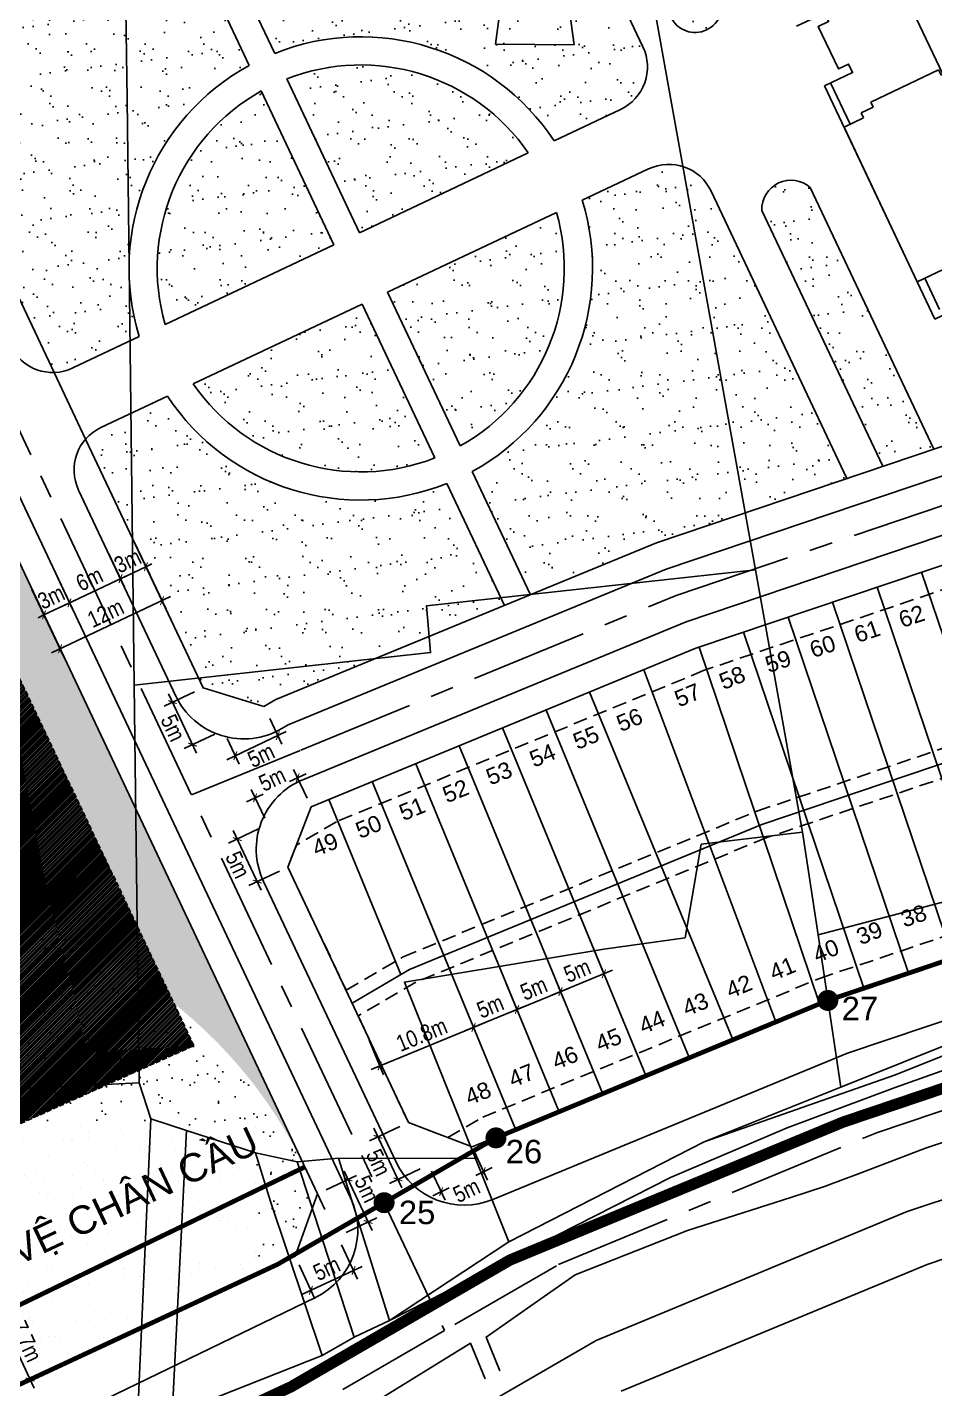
# Model space of a CAD drawing. Extents: x 597165 to 598689, y 1181586 to 1183364.
# Drawn here: x 597414.3 to 597510.9, y 1181957.7 to 1182102.6 of the extents above; entities that cross this region are included whole.
import ezdxf
from ezdxf.enums import TextEntityAlignment as Align

# ---------------------------------------------------------------- set-up
doc = ezdxf.new("R2010")
doc.units = 0
doc.header["$MEASUREMENT"] = 0
for name, pattern in [('CENTER', [2, 1.25, -0.25, 0.25, -0.25]), ('DASHED', [0.75, 0.5, -0.25]), ('LOGIOI', [4, 3, -1])]:
    doc.linetypes.add(name, pattern=pattern)
doc.layers.get('0').update_dxf_attribs({"linetype": 'CONTINUOUS'})
doc.layers.get('DEFPOINTS').update_dxf_attribs({"color": 8, "linetype": 'CONTINUOUS'})
for name, color, linetype in [('CGXD', 3, 'CONTINUOUS'), ('DIM-T', 7, 'CONTINUOUS'), ('DTEXT', 7, 'CONTINUOUS'), ('GT-QLO50-D', 6, 'CONTINUOUS'), ('GT-QLO50-L', 4, 'CONTINUOUS'), ('HA-CAY-XANH-KO', 3, 'CONTINUOUS'), ('MOCRANH', 7, 'CONTINUOUS'), ('NEN-HT', 8, 'CONTINUOUS'), ('NET-04', 4, 'CONTINUOUS'), ('NET-LENGOAI', 4, 'CONTINUOUS'), ('NET-LETRONG', 5, 'CONTINUOUS'), ('NET-LO-GIOI-DIEN-GIOI', 7, 'CENTER'), ('NET-PLO', 2, 'CONTINUOUS'), ('NET-RANH-DAT', 7, 'CONTINUOUS'), ('NET-TIM', 2, 'CENTER'), ('RANH_QUY_HOACH', 7, 'LOGIOI'), ('RANHGIAODAT', 150, 'LOGIOI'), ('T-NUOC', 202, 'DASHED'), ('TEXT-SOLO', 7, 'CONTINUOUS')]:
    doc.layers.add(name, color=color, linetype=linetype)
doc.styles.add('AVO', font='VHELVEN.TTF')
doc.styles.add('VHEL-C-R', font='VHELVCN.TTF')
doc.styles.add('VHEL-R', font='VHELVEN.TTF')
doc.styles.add('VHELVEB', font='VHELVEB.TTF')
doc.dimstyles.new('TL1000', dxfattribs={"dimscale": 0, "dimtxt": 2, "dimasz": 0.7, "dimexe": 1, "dimexo": 1, "dimgap": 0.5, "dimtad": 1, "dimdec": 1, "dimzin": 12, "dimtxsty": 'VHEL-C-R', "dimblk1": 'ARCHTICK', "dimblk2": 'ARCHTICK', "dimsah": 1, "dimcen": -0.09, "dimdle": 1, "dimclrd": 256, "dimclre": 256, "dimclrt": 256, "dimazin": 3, "dimtfac": 0.005, "dimtdec": 1, "dimtix": 1, "dimtmove": 0, "dimatfit": 3, "dimtolj": 1, "dimtzin": 0})
pattern_1 = [(37.26582263, (0, 0), (-0.11023521, 3.854130278), [0, -3.04, 0, -3.4, 0, -3.25]), (7.26582263, (0, 0), (3.562592942, 5.629778284), [0, -1.64, 0, -2.74, 0, -1.05]), (327.26582263, (-2.46, 0.01), (6.228277961, -0.014137947), [0, -1, 0, -3.6, 0, -4.7]), (317.26582263, (-2.46, 0.01), (6.019377384, 1.73076346), [0, -0.5, 0, -2.36, 0, -2.7])]

# ---------------------------------------------------------------- blocks, each defined once
blk = doc.blocks.new('A$C4397129B')
at = {"layer": 'NET-04', "linetype": 'CONTINUOUS'}
for p, q in [((3.7, 20.6), (3.7, 20)), ((11.7, 20.6), (3.7, 20.6)), ((11.7, 20), (11.7, 20.6)), ((18.9, 20.6), (18.9, 20)), ((26.9, 20.6), (18.9, 20.6)), ((26.9, 20), (26.9, 20.6)), ((0, 19.4), (0, 1.2)), ((2.3, 19.4), (0, 19.4)), ((2.3, 20), (2.3, 19.4)), ((3.7, 20), (2.3, 20)), ((13.1, 20), (11.7, 20)), ((13.1, 19.4), (13.1, 20)), ((13.9, 19.4), (13.1, 19.4)), ((13.9, 16.5), (13.9, 19.4)), ((16.7, 19.4), (16.7, 16.5)), ((17.5, 19.4), (16.7, 19.4)), ((17.5, 20), (17.5, 19.4)), ((18.9, 20), (17.5, 20)), ((28.3, 20), (26.9, 20)), ((28.3, 19.4), (28.3, 20)), ((29.1, 19.4), (28.3, 19.4)), ((29.1, 14.3), (29.1, 19.4)), ((16.7, 16.5), (13.9, 16.5)), ((30.5, 14.3), (29.1, 14.3)), ((30.5, 2.7), (30.5, 14.3)), ((11.9, 2.1), (18.7, 2.1)), ((11.9, 0), (11.9, 2.1)), ((18.7, 2.1), (18.7, 0)), ((29.1, 2.7), (30.5, 2.7)), ((29.1, 1.2), (29.1, 2.7)), ((0, 1.2), (5.4, 1.2)), ((5.4, 1.2), (5.4, 0.6)), ((5.4, 0.6), (6.8, 0.6)), ((6.8, 0.6), (6.8, 0)), ((6.8, 0), (11.9, 0)), ((18.7, 0), (23.8, 0)), ((23.8, 0.6), (25.2, 0.6)), ((23.8, 0), (23.8, 0.6)), ((25.2, 1.2), (29.1, 1.2)), ((25.2, 0.6), (25.2, 1.2))]:
    blk.add_line(p, q, dxfattribs=at)
blk = doc.blocks.new('_ARCHTICK')
at = {"color": 0, "linetype": 'BYBLOCK', "const_width": 0.15}
blk.add_lwpolyline([(-0.5, -0.5), (0.5, 0.5)], dxfattribs=at)
blk = doc.blocks.new('*D225')
at = {"linetype": 'BYBLOCK'}
for p, q in [((597465.26, 1182000.8), (597466.79, 1181997.1)), ((597460.64, 1181998.89), (597462.16, 1181995.2)), ((597460.86, 1181995.74), (597467.33, 1181998.41))]:
    blk.add_line(p, q, dxfattribs=at)
at = {"layer": 'DEFPOINTS', "color": 0, "linetype": 'BYBLOCK'}
for p in [(597464.88, 1182001.72), (597460.26, 1181999.82), (597466.41, 1181998.03)]:
    blk.add_point(p, dxfattribs=at)
at = {"linetype": 'BYBLOCK', "xscale": 0.7, "yscale": 0.7, "zscale": 0.7}
for p, rotation in [((597466.41, 1181998.03), 22.38705608205014), ((597461.78, 1181996.12), 202.3870560820502)]:
    blk.add_blockref('_ARCHTICK', p, dxfattribs=dict(at, rotation=rotation))
at = {"linetype": 'BYBLOCK', "insert": (597463.56, 1181998.36), "char_height": 1.75, "attachment_point": 5, "rotation": 22.3871, "style": 'VHEL-C-R'}
blk.add_mtext('\\A1;5m', dxfattribs=at)
blk = doc.blocks.new('*D224')
at = {"linetype": 'BYBLOCK'}
for p, q in [((597469.89, 1182002.7), (597471.41, 1181999)), ((597465.26, 1182000.8), (597466.79, 1181997.1)), ((597465.48, 1181997.64), (597471.95, 1182000.31))]:
    blk.add_line(p, q, dxfattribs=at)
at = {"layer": 'DEFPOINTS', "color": 0, "linetype": 'BYBLOCK'}
for p in [(597469.51, 1182003.63), (597464.88, 1182001.72), (597471.03, 1181999.93)]:
    blk.add_point(p, dxfattribs=at)
at = {"linetype": 'BYBLOCK', "xscale": 0.7, "yscale": 0.7, "zscale": 0.7}
for p, rotation in [((597471.03, 1181999.93), 22.38705608205011), ((597466.41, 1181998.03), 202.3870560820501)]:
    blk.add_blockref('_ARCHTICK', p, dxfattribs=dict(at, rotation=rotation))
at = {"linetype": 'BYBLOCK', "insert": (597468.19, 1182000.27), "char_height": 1.75, "attachment_point": 5, "rotation": 22.3871, "style": 'VHEL-C-R'}
blk.add_mtext('\\A1;5m', dxfattribs=at)
blk = doc.blocks.new('*D223')
at = {"linetype": 'BYBLOCK'}
for p, q in [((597474.51, 1182004.61), (597476.03, 1182000.91)), ((597469.89, 1182002.7), (597471.41, 1181999)), ((597470.1, 1181999.55), (597476.58, 1182002.21))]:
    blk.add_line(p, q, dxfattribs=at)
at = {"layer": 'DEFPOINTS', "color": 0, "linetype": 'BYBLOCK'}
for p in [(597474.13, 1182005.53), (597469.51, 1182003.63), (597475.65, 1182001.83)]:
    blk.add_point(p, dxfattribs=at)
at = {"linetype": 'BYBLOCK', "xscale": 0.7, "yscale": 0.7, "zscale": 0.7}
for p, rotation in [((597475.65, 1182001.83), 22.38705608205011), ((597471.03, 1181999.93), 202.3870560820501)]:
    blk.add_blockref('_ARCHTICK', p, dxfattribs=dict(at, rotation=rotation))
at = {"linetype": 'BYBLOCK', "insert": (597472.81, 1182002.17), "char_height": 1.75, "attachment_point": 5, "rotation": 22.3871, "style": 'VHEL-C-R'}
blk.add_mtext('\\A1;5m', dxfattribs=at)
blk = doc.blocks.new('*D222')
at = {"linetype": 'BYBLOCK'}
for p, q in [((597460.64, 1181998.89), (597462.16, 1181995.2)), ((597450.88, 1181991.63), (597462.71, 1181996.5)), ((597450.66, 1181994.78), (597452.18, 1181991.08))]:
    blk.add_line(p, q, dxfattribs=at)
at = {"layer": 'DEFPOINTS', "color": 0, "linetype": 'BYBLOCK'}
for p in [(597460.26, 1181999.82), (597450.28, 1181995.71), (597461.78, 1181996.12)]:
    blk.add_point(p, dxfattribs=at)
at = {"linetype": 'BYBLOCK', "xscale": 0.7, "yscale": 0.7, "zscale": 0.7}
for p, rotation in [((597461.78, 1181996.12), 22.38705608212754), ((597451.8, 1181992.01), 202.3870560821275)]:
    blk.add_blockref('_ARCHTICK', p, dxfattribs=dict(at, rotation=rotation))
at = {"linetype": 'BYBLOCK', "insert": (597456.26, 1181995.35), "char_height": 1.75, "attachment_point": 5, "rotation": 22.3871, "style": 'VHEL-C-R'}
blk.add_mtext('\\A1;10.8m', dxfattribs=at)
blk = doc.blocks.new('*D197')
at = {"linetype": 'BYBLOCK'}
for p, q in [((597417.5, 1182044.03), (597419.21, 1182040.41)), ((597414.79, 1182042.74), (597416.5, 1182039.13)), ((597416.07, 1182040.03), (597418.78, 1182041.31)), ((597418.78, 1182041.31), (597419.42, 1182041.61)), ((597416.07, 1182040.03), (597415.44, 1182039.73))]:
    blk.add_line(p, q, dxfattribs=at)
at = {"layer": 'DEFPOINTS', "color": 0, "linetype": 'BYBLOCK'}
for p in [(597417.08, 1182044.93), (597414.36, 1182043.65), (597418.78, 1182041.31)]:
    blk.add_point(p, dxfattribs=at)
at = {"linetype": 'BYBLOCK', "xscale": 0.7, "yscale": 0.7, "zscale": 0.7}
for p, rotation in [((597418.78, 1182041.31), 205.2825172504662), ((597416.07, 1182040.03), 25.28251725046606)]:
    blk.add_blockref('_ARCHTICK', p, dxfattribs=dict(at, rotation=rotation))
at = {"linetype": 'BYBLOCK', "insert": (597416.83, 1182041.93), "char_height": 1.75, "attachment_point": 5, "rotation": 25.2825, "style": 'VHEL-C-R'}
blk.add_mtext('\\A1;3m', dxfattribs=at)
blk = doc.blocks.new('*D196')
at = {"linetype": 'BYBLOCK'}
for p, q in [((597422.93, 1182046.59), (597424.64, 1182042.97)), ((597417.88, 1182040.89), (597425.11, 1182044.3)), ((597417.5, 1182044.03), (597419.21, 1182040.41))]:
    blk.add_line(p, q, dxfattribs=at)
at = {"layer": 'DEFPOINTS', "color": 0, "linetype": 'BYBLOCK'}
for p in [(597422.5, 1182047.49), (597417.08, 1182044.93), (597424.21, 1182043.88)]:
    blk.add_point(p, dxfattribs=at)
at = {"linetype": 'BYBLOCK', "xscale": 0.7, "yscale": 0.7, "zscale": 0.7}
for p, rotation in [((597424.21, 1182043.88), 25.28251725046615), ((597418.78, 1182041.31), 205.2825172504662)]:
    blk.add_blockref('_ARCHTICK', p, dxfattribs=dict(at, rotation=rotation))
at = {"linetype": 'BYBLOCK', "insert": (597420.9, 1182043.85), "char_height": 1.75, "attachment_point": 5, "rotation": 25.2825, "style": 'VHEL-C-R'}
blk.add_mtext('\\A1;6m', dxfattribs=at)
blk = doc.blocks.new('*D195')
at = {"linetype": 'BYBLOCK'}
for p, q in [((597425.64, 1182047.87), (597427.35, 1182044.25)), ((597422.93, 1182046.59), (597424.64, 1182042.97)), ((597424.21, 1182043.88), (597426.92, 1182045.16)), ((597426.92, 1182045.16), (597427.56, 1182045.46)), ((597424.21, 1182043.88), (597423.58, 1182043.58))]:
    blk.add_line(p, q, dxfattribs=at)
at = {"layer": 'DEFPOINTS', "color": 0, "linetype": 'BYBLOCK'}
for p in [(597425.21, 1182048.77), (597422.5, 1182047.49), (597426.92, 1182045.16)]:
    blk.add_point(p, dxfattribs=at)
at = {"linetype": 'BYBLOCK', "xscale": 0.7, "yscale": 0.7, "zscale": 0.7}
for p, rotation in [((597426.92, 1182045.16), 205.2825172504662), ((597424.21, 1182043.88), 25.28251725046614)]:
    blk.add_blockref('_ARCHTICK', p, dxfattribs=dict(at, rotation=rotation))
at = {"linetype": 'BYBLOCK', "insert": (597424.97, 1182045.78), "char_height": 1.75, "attachment_point": 5, "rotation": 25.2825, "style": 'VHEL-C-R'}
blk.add_mtext('\\A1;3m', dxfattribs=at)
blk = doc.blocks.new('*D194')
at = {"linetype": 'BYBLOCK'}
for p, q in [((597425.64, 1182047.87), (597429.06, 1182040.64)), ((597414.79, 1182042.74), (597418.21, 1182035.51)), ((597416.88, 1182035.99), (597429.53, 1182041.97))]:
    blk.add_line(p, q, dxfattribs=at)
at = {"layer": 'DEFPOINTS', "color": 0, "linetype": 'BYBLOCK'}
for p in [(597425.21, 1182048.77), (597414.36, 1182043.65), (597428.63, 1182041.54)]:
    blk.add_point(p, dxfattribs=at)
at = {"linetype": 'BYBLOCK', "xscale": 0.7, "yscale": 0.7, "zscale": 0.7}
for p, rotation in [((597428.63, 1182041.54), 25.28251725338529), ((597417.78, 1182036.42), 205.2825172533853)]:
    blk.add_blockref('_ARCHTICK', p, dxfattribs=dict(at, rotation=rotation))
at = {"linetype": 'BYBLOCK', "insert": (597422.62, 1182040.22), "char_height": 1.75, "attachment_point": 5, "rotation": 25.2825, "style": 'VHEL-C-R'}
blk.add_mtext('\\A1;12m', dxfattribs=at)
blk = doc.blocks.new('*D183')
at = {"linetype": 'BYBLOCK'}
for p, q in [((597414.06, 1181966.88), (597410.43, 1181965.19)), ((597410.92, 1181966.52), (597415.01, 1181957.73)), ((597417.31, 1181959.9), (597413.68, 1181958.21))]:
    blk.add_line(p, q, dxfattribs=at)
at = {"layer": 'DEFPOINTS', "color": 0, "linetype": 'BYBLOCK'}
for p in [(597414.97, 1181967.3), (597418.21, 1181960.33), (597414.59, 1181958.64)]:
    blk.add_point(p, dxfattribs=at)
at = {"linetype": 'BYBLOCK', "xscale": 0.7, "yscale": 0.7, "zscale": 0.7}
for p, rotation in [((597411.34, 1181965.62), 114.9657087255447), ((597414.59, 1181958.64), 294.9657087255447)]:
    blk.add_blockref('_ARCHTICK', p, dxfattribs=dict(at, rotation=rotation))
at = {"linetype": 'BYBLOCK', "insert": (597414.21, 1181962.71), "char_height": 1.75, "attachment_point": 5, "rotation": 294.9657, "style": 'VHEL-C-R'}
blk.add_mtext('\\A1;7.7m', dxfattribs=at)
blk = doc.blocks.new('*D112')
at = {"linetype": 'BYBLOCK'}
for p, q in [((597440.09, 1182028.99), (597441.37, 1182026.27)), ((597441.85, 1182027.6), (597435.52, 1182024.61)), ((597435.57, 1182026.86), (597436.85, 1182024.13))]:
    blk.add_line(p, q, dxfattribs=at)
at = {"layer": 'DEFPOINTS', "color": 0, "linetype": 'BYBLOCK'}
for p in [(597439.66, 1182029.89), (597435.14, 1182027.76), (597436.43, 1182025.04)]:
    blk.add_point(p, dxfattribs=at)
at = {"linetype": 'BYBLOCK', "xscale": 0.7, "yscale": 0.7, "zscale": 0.7}
for p, rotation in [((597440.95, 1182027.17), 25.28251726354631), ((597436.43, 1182025.04), 205.2825172635463)]:
    blk.add_blockref('_ARCHTICK', p, dxfattribs=dict(at, rotation=rotation))
at = {"linetype": 'BYBLOCK', "insert": (597439.17, 1182025.08), "char_height": 1.75, "attachment_point": 5, "rotation": 25.2825, "style": 'VHEL-C-R'}
blk.add_mtext('\\A1;5m', dxfattribs=at)
blk = doc.blocks.new('*D111')
at = {"linetype": 'BYBLOCK'}
for p, q in [((597432.1, 1182031.85), (597428.84, 1182030.31)), ((597429.32, 1182031.64), (597432.31, 1182025.31)), ((597434.24, 1182027.33), (597430.97, 1182025.79))]:
    blk.add_line(p, q, dxfattribs=at)
at = {"layer": 'DEFPOINTS', "color": 0, "linetype": 'BYBLOCK'}
for p in [(597433, 1182032.28), (597435.14, 1182027.76), (597431.88, 1182026.22)]:
    blk.add_point(p, dxfattribs=at)
at = {"linetype": 'BYBLOCK', "xscale": 0.7, "yscale": 0.7, "zscale": 0.7}
for p, rotation in [((597429.74, 1182030.74), 115.282517253024), ((597431.88, 1182026.22), 295.282517253024)]:
    blk.add_blockref('_ARCHTICK', p, dxfattribs=dict(at, rotation=rotation))
at = {"linetype": 'BYBLOCK', "insert": (597429.8, 1182028), "char_height": 1.75, "attachment_point": 5, "rotation": 295.2825, "style": 'VHEL-C-R'}
blk.add_mtext('\\A1;5m', dxfattribs=at)
blk = doc.blocks.new('*D110')
at = {"linetype": 'BYBLOCK'}
for p, q in [((597443.96, 1182023.12), (597442.21, 1182022.29)), ((597444.08, 1182020.51), (597442.63, 1182023.59)), ((597439.56, 1182018.38), (597438.11, 1182021.46)), ((597437.63, 1182020.13), (597439.38, 1182020.95))]:
    blk.add_line(p, q, dxfattribs=at)
at = {"layer": 'DEFPOINTS', "color": 0, "linetype": 'BYBLOCK'}
for p in [(597438.53, 1182020.55), (597444.51, 1182019.61), (597439.99, 1182017.47)]:
    blk.add_point(p, dxfattribs=at)
at = {"linetype": 'BYBLOCK', "xscale": 0.7, "yscale": 0.7, "zscale": 0.7}
for p, rotation in [((597443.06, 1182022.69), 25.28251724565303), ((597438.53, 1182020.55), 205.282517245653)]:
    blk.add_blockref('_ARCHTICK', p, dxfattribs=dict(at, rotation=rotation))
at = {"linetype": 'BYBLOCK', "insert": (597440.36, 1182022.55), "char_height": 1.75, "attachment_point": 5, "rotation": 25.2825, "style": 'VHEL-C-R'}
blk.add_mtext('\\A1;5m', dxfattribs=at)
blk = doc.blocks.new('*D109')
at = {"linetype": 'BYBLOCK'}
for p, q in [((597438.98, 1182017.28), (597435.72, 1182015.74)), ((597439.19, 1182010.74), (597436.2, 1182017.07)), ((597441.12, 1182012.76), (597437.86, 1182011.22))]:
    blk.add_line(p, q, dxfattribs=at)
at = {"layer": 'DEFPOINTS', "color": 0, "linetype": 'BYBLOCK'}
for p in [(597439.89, 1182017.7), (597436.63, 1182016.16), (597442.02, 1182013.18)]:
    blk.add_point(p, dxfattribs=at)
at = {"linetype": 'BYBLOCK', "xscale": 0.7, "yscale": 0.7, "zscale": 0.7}
for p, rotation in [((597436.63, 1182016.16), 115.2825172589884), ((597438.76, 1182011.64), 295.2825172589884)]:
    blk.add_blockref('_ARCHTICK', p, dxfattribs=dict(at, rotation=rotation))
at = {"linetype": 'BYBLOCK', "insert": (597436.69, 1182013.43), "char_height": 1.75, "attachment_point": 5, "rotation": 295.2825, "style": 'VHEL-C-R'}
blk.add_mtext('\\A1;5m', dxfattribs=at)
blk = doc.blocks.new('*D108')
at = {"linetype": 'BYBLOCK'}
for p, q in [((597461.83, 1181982.95), (597463.28, 1181979.87)), ((597457.31, 1181980.81), (597458.76, 1181977.73)), ((597463.76, 1181981.2), (597462.01, 1181980.37)), ((597457.43, 1181978.21), (597459.18, 1181979.04))]:
    blk.add_line(p, q, dxfattribs=at)
at = {"layer": 'DEFPOINTS', "color": 0, "linetype": 'BYBLOCK'}
for p in [(597461.4, 1181983.85), (597456.88, 1181981.72), (597458.33, 1181978.64)]:
    blk.add_point(p, dxfattribs=at)
at = {"linetype": 'BYBLOCK', "xscale": 0.7, "yscale": 0.7, "zscale": 0.7}
for p, rotation in [((597462.86, 1181980.77), 25.28251726595879), ((597458.33, 1181978.64), 205.2825172659588)]:
    blk.add_blockref('_ARCHTICK', p, dxfattribs=dict(at, rotation=rotation))
at = {"linetype": 'BYBLOCK', "insert": (597461.03, 1181978.77), "char_height": 1.75, "attachment_point": 5, "rotation": 25.2825, "style": 'VHEL-C-R'}
blk.add_mtext('\\A1;5m', dxfattribs=at)
blk = doc.blocks.new('*D107')
at = {"linetype": 'BYBLOCK'}
for p, q in [((597453.95, 1181985.58), (597450.69, 1181984.04)), ((597451.17, 1181985.38), (597454.16, 1181979.05)), ((597456.09, 1181981.06), (597452.83, 1181979.52))]:
    blk.add_line(p, q, dxfattribs=at)
at = {"layer": 'DEFPOINTS', "color": 0, "linetype": 'BYBLOCK'}
for p in [(597454.86, 1181986.01), (597456.99, 1181981.49), (597453.73, 1181979.95)]:
    blk.add_point(p, dxfattribs=at)
at = {"linetype": 'BYBLOCK', "xscale": 0.7, "yscale": 0.7, "zscale": 0.7}
for p, rotation in [((597451.6, 1181984.47), 115.2825172518845), ((597453.73, 1181979.95), 295.2825172518845)]:
    blk.add_blockref('_ARCHTICK', p, dxfattribs=dict(at, rotation=rotation))
at = {"linetype": 'BYBLOCK', "insert": (597451.66, 1181981.73), "char_height": 1.75, "attachment_point": 5, "rotation": 295.2825, "style": 'VHEL-C-R'}
blk.add_mtext('\\A1;5m', dxfattribs=at)
blk = doc.blocks.new('*D46')
at = {"linetype": 'BYBLOCK'}
for p, q in [((597450.99, 1181974.51), (597448, 1181980.83)), ((597446.09, 1181978.82), (597449.34, 1181980.36)), ((597448.22, 1181974.3), (597451.47, 1181975.84))]:
    blk.add_line(p, q, dxfattribs=at)
at = {"layer": 'DEFPOINTS', "color": 0, "linetype": 'BYBLOCK'}
for p in [(597448.43, 1181979.93), (597445.18, 1181978.4), (597447.32, 1181973.88)]:
    blk.add_point(p, dxfattribs=at)
at = {"linetype": 'BYBLOCK', "xscale": 0.7, "yscale": 0.7, "zscale": 0.7}
for p, rotation in [((597448.43, 1181979.93), 115.2825172538964), ((597450.57, 1181975.41), 295.2825172538964)]:
    blk.add_blockref('_ARCHTICK', p, dxfattribs=dict(at, rotation=rotation))
at = {"linetype": 'BYBLOCK', "insert": (597450.42, 1181978.92), "char_height": 1.75, "attachment_point": 5, "rotation": 295.2825, "style": 'VHEL-C-R'}
blk.add_mtext('\\A1;5m', dxfattribs=at)
blk = doc.blocks.new('*D45')
at = {"linetype": 'BYBLOCK'}
for p, q in [((597447.74, 1181972.97), (597449.43, 1181969.34)), ((597443.21, 1181970.86), (597444.9, 1181967.23)), ((597449.91, 1181970.67), (597443.57, 1181967.72))]:
    blk.add_line(p, q, dxfattribs=at)
at = {"layer": 'DEFPOINTS', "color": 0, "linetype": 'BYBLOCK'}
for p in [(597447.32, 1181973.88), (597442.79, 1181971.77), (597444.47, 1181968.14)]:
    blk.add_point(p, dxfattribs=at)
at = {"linetype": 'BYBLOCK', "xscale": 0.7, "yscale": 0.7, "zscale": 0.7}
for p, rotation in [((597449.01, 1181970.25), 24.96570872562835), ((597444.47, 1181968.14), 204.9657087256284)]:
    blk.add_blockref('_ARCHTICK', p, dxfattribs=dict(at, rotation=rotation))
at = {"linetype": 'BYBLOCK', "insert": (597446.15, 1181970.46), "char_height": 1.75, "attachment_point": 5, "rotation": 24.9657, "style": 'VHEL-C-R'}
blk.add_mtext('\\A1;5m', dxfattribs=at)

msp = doc.modelspace()

# ---------------------------------------------------------------- hatches: boundary and pattern name
at = {"layer": 'HA-CAY-XANH-KO'}
h = msp.add_hatch(dxfattribs=at)
h.set_pattern_fill('AR-SAND', color=256, scale=2, angle=359.765823, style=0)
h.set_pattern_definition(pattern_1)
h.paths.add_polyline_path([(597468.194, 1182134.4355), (597482.7805, 1182103.6456, 0.99884155), (597487.9317, 1182106.086), (597478.4573, 1182126.065), (597480.7272, 1182132.3985), (597541.348, 1182161.0312), (597539.1295, 1182165.7282, 0.10324372), (597537.8979, 1182167.3584)])
h.paths.add_polyline_path([(597505.3179, 1182055.8497), (597510.7543, 1182057.6862), (597497.6088, 1182085.5177, 0.6624089), (597492.4548, 1182083.0834)])
h = msp.add_hatch(dxfattribs=at)
h.set_pattern_fill('AR-SAND', color=256, scale=2, angle=359.765823, style=0)
h.set_pattern_definition(pattern_1)
h.paths.add_polyline_path([(597369.3556, 1182138.9388), (597367.1002, 1182138.6106), (597383.5211, 1182025.7727), (597383.786, 1182025.4511), (597391.6959, 1182008.9819, -0.32670381), (597443.8268, 1181981.2692)])
h = msp.add_hatch(dxfattribs=at)
h.set_pattern_fill('AR-SAND', color=256, scale=2, angle=359.765823, style=0)
h.set_pattern_definition(pattern_1)
h.paths.add_polyline_path([(597470.3526, 1182090.4958), (597477.423, 1182093.8353, 0.41412528), (597479.8093, 1182100.4904), (597464.582, 1182132.7295), (597432.2776, 1182117.4713), (597440.6235, 1182099.8015, -0.35584613)])
h.paths.add_polyline_path([(597437.9109, 1182098.5202), (597429.565, 1182116.1901), (597404.4943, 1182104.3486), (597402.1086, 1182097.6921), (597417.157, 1182065.8318, 0.10324372), (597419.1437, 1182066.3086), (597426.2141, 1182069.6481, -0.35584613)])
h.paths.add_polyline_path([(597429.2037, 1182063.3186), (597422.1333, 1182059.9791, 0.10324372), (597420.5031, 1182058.7475), (597433.0044, 1182032.2799), (597439.4545, 1182030.2841), (597440.7279, 1182031.0292), (597465.0555, 1182041.0498), (597458.9328, 1182054.0129, -0.35584613)])
h.paths.add_polyline_path([(597501.5029, 1182054.561), (597487.069, 1182085.1201, 0.29013645), (597482.548, 1182087.9847, 0.11076548), (597480.4126, 1182087.5058), (597473.3421, 1182084.1663, -0.35584613), (597461.6454, 1182055.2941), (597467.833, 1182042.1939), (597481.2381, 1182047.7155)])
h.paths.add_polyline_path([(597460.3615, 1182058.0125, 0.34788411), (597470.5978, 1182082.8701), (597452.6292, 1182074.3831)])
h.paths.add_polyline_path([(597449.6397, 1182080.7125), (597467.6083, 1182089.1996, 0.34788411), (597441.9074, 1182097.0831)])
h.paths.add_polyline_path([(597439.1948, 1182095.8019, 0.34788411), (597428.9584, 1182070.9443), (597446.927, 1182079.4313)])
h.paths.add_polyline_path([(597431.948, 1182064.6148, 0.34788411), (597457.6488, 1182056.7312), (597449.9166, 1182073.1018)])
h = msp.add_hatch(dxfattribs=at)
h.set_pattern_fill('AR-SAND', color=256, scale=2, angle=359.765823, style=0)
h.set_pattern_definition(pattern_1)
h.paths.add_polyline_path([(597391.6959, 1182008.9819), (597394.2298, 1182003.7061), (597401.0475, 1181976.208), (597400.6452, 1181965.6096), (597401.1368, 1181960.6136), (597443.8268, 1181981.2692, 0.32670381)])
h = msp.add_hatch(dxfattribs=at)
h.set_pattern_fill('AR-SAND', color=256, scale=2, angle=359.765823, style=0)
h.set_pattern_definition(pattern_1)
h.paths.add_polyline_path([(597442.3157, 1181972.7617), (597444.6707, 1181979.4311, 0.00542213), (597444.2275, 1181980.4208), (597443.8268, 1181981.2692), (597401.1368, 1181960.6136), (597401.8674, 1181953.1907), (597410.8387, 1181957.5315)])
at = {"layer": 'T-NUOC'}
h = msp.add_hatch(dxfattribs=at)
h.set_pattern_fill('ANSI31', color=256, style=0)
h.set_pattern_definition([(45, (-259.52194, 181.26279), (-0.088388347648, 0.088388347648), [])])
h.paths.add_polyline_path([(597407.2554, 1182046.352), (597412.9381, 1181985.6011), (597432.0262, 1181994.1793)])

# ---------------------------------------------------------------- linework, layer by layer
at = {"layer": 'CGXD', "linetype": 'DASHED', "ltscale": 3}
for p, q in [((597492.9906, 1182016.3258), (597455.6375, 1182000.9398)), ((597455.6375, 1182000.9398), (597449.5018, 1181997.35)), ((597462.7584, 1181986.5688), (597498.6037, 1182001.3337)), ((597459.0385, 1181984.3924), (597462.7584, 1181986.5688))]:
    msp.add_line(p, q, dxfattribs=at)
for points in [[(597648.0133, 1182071.8594), (597642.8927, 1182087.0179), (597486.325, 1182034.1289), (597447.1813, 1182018.0054), (597442.9259, 1182015.5157), (597442.0231, 1182013.1838), (597448.2155, 1182000.0733), (597454.3023, 1182003.6344), (597491.9381, 1182019.1368)], [(597654.1285, 1182053.8703), (597673.7172, 1182059.8577), (597675.4386, 1182063.7495), (597669.9223, 1182075.4285), (597649.2287, 1182069.1034), (597492.9906, 1182016.3258), (597455.6375, 1182000.9398), (597449.5018, 1181997.35), (597454.8574, 1181986.0112), (597459.0385, 1181984.3924), (597462.7584, 1181986.5688), (597498.6037, 1182001.3337)]]:
    msp.add_lwpolyline(points, close=True, dxfattribs=at)
at = {"layer": 'GT-QLO50-D'}
for p, q in [((597510.0341, 1181970.8907), (597589.3395, 1181997.6803)), ((597477.4821, 1181957.405), (597510.0341, 1181970.8907))]:
    msp.add_line(p, q, dxfattribs=at)
at = {"layer": 'GT-QLO50-L', "color": 1}
msp.add_line((597417.157, 1182065.8318), (597420.5031, 1182058.7475), dxfattribs=at)
at = {"layer": 'HA-CAY-XANH-KO'}
for p, q in [((597464.582, 1182132.7295), (597479.808, 1182100.4931)), ((597440.6235, 1182099.8015), (597432.2776, 1182117.4713)), ((597437.9109, 1182098.5202), (597429.565, 1182116.1901)), ((597449.6397, 1182080.7125), (597441.9074, 1182097.0831)), ((597446.927, 1182079.4313), (597439.1948, 1182095.8019)), ((597477.423, 1182093.8353), (597470.3526, 1182090.4958)), ((597467.6083, 1182089.1996), (597449.6397, 1182080.7125)), ((597480.4126, 1182087.5058), (597473.3421, 1182084.1663)), ((597487.069, 1182085.1201), (597501.5029, 1182054.561)), ((597497.6088, 1182085.5177), (597510.7543, 1182057.6862)), ((597470.5978, 1182082.8701), (597452.6292, 1182074.3831)), ((597492.4548, 1182083.0834), (597505.3179, 1182055.8497)), ((597446.927, 1182079.4313), (597428.9584, 1182070.9443)), ((597460.3615, 1182058.0125), (597452.6292, 1182074.3831)), ((597449.9166, 1182073.1018), (597431.948, 1182064.6148)), ((597457.6488, 1182056.7312), (597449.9166, 1182073.1018)), ((597467.844, 1182042.1705), (597461.6454, 1182055.2941)), ((597465.0692, 1182041.0209), (597458.9328, 1182054.0129))]:
    msp.add_line(p, q, dxfattribs=at)
for centre, radius, start, end in [((597485.3547, 1182104.8688), 2.85, 205.28252, 25.28252), ((597449.7781, 1182076.9072), 24.6568, 33.443146, 111.794764), ((597475.2876, 1182098.3564), 5, 295.282517, 25.299791), ((597449.7781, 1182076.9072), 24.6568, 118.77027, 197.121889), ((597449.7781, 1182076.9072), 21.6568, 34.583002, 111.310897), ((597449.7781, 1182076.9072), 21.6568, 119.254138, 195.982032), ((597482.548, 1182082.9847), 5, 25.28252, 115.282517), ((597495.5474, 1182083.2089), 3.0952, 48.240828, 182.324211), ((597449.7781, 1182076.9072), 24.6568, 298.77027, 17.121889), ((597449.7781, 1182076.9072), 21.6568, 299.254138, 15.982032), ((597449.7781, 1182076.9072), 21.6568, 214.583002, 291.310897), ((597449.7781, 1182076.9072), 24.6568, 213.443146, 291.794764)]:
    msp.add_arc(centre, radius, start, end, dxfattribs=at)
at = {"layer": 'MOCRANH'}
msp.add_lwpolyline([(597340.2111, 1182461.6352), (597341.3721, 1182437.3595), (597345.3594, 1182366.2568), (597347.4489, 1182325.7368), (597346.6708, 1182267.2097), (597396.7196, 1181936.6184), (597442.3642, 1181957.8696), (597465.633, 1181971.3486), (597501.0995, 1181986.0417), (597656.5869, 1182038.5657), (597738.2962, 1182063.5406), (597807.4868, 1182085.32), (597867.7896, 1182104.3029), (597882.6286, 1182108.9741), (597915.464, 1182119.3104), (597990.1043, 1182142.8066), (598023.5178, 1182153.3249), (598090.3046, 1182174.3489), (598179.3376, 1182202.3758), (598297.3967, 1182239.54), (598213.8261, 1182511.342)], dxfattribs=at)
msp.add_lwpolyline([(597340.2111, 1182461.6352), (597341.3721, 1182437.3595), (597345.3594, 1182366.2568), (597347.4489, 1182325.7368), (597346.6708, 1182267.2097), (597396.7196, 1181936.6184), (597442.3642, 1181957.8696), (597465.633, 1181971.3486), (597501.0995, 1181986.0417), (597656.5869, 1182038.5657), (597738.2962, 1182063.5406), (597807.4868, 1182085.32), (597867.7896, 1182104.3029), (597882.6286, 1182108.9741), (597915.464, 1182119.3104), (597990.1043, 1182142.8066), (598023.5178, 1182153.3249), (598090.3046, 1182174.3489), (598179.3376, 1182202.3758), (598297.3967, 1182239.54), (598213.8261, 1182511.342)], dxfattribs=at)
for points, const_width in [([(597498.9222, 1181998.9912, 1), (597500.0392, 1181998.9912, 1)], 1.1169), ([(597499.2015, 1181998.9912, 1), (597499.7599, 1181998.9912, 1)], 0.5585), ([(597463.6057, 1181984.3602, 1), (597464.7226, 1181984.3602, 1)], 1.1169), ([(597463.8849, 1181984.3602, 1), (597464.4434, 1181984.3602, 1)], 0.5585), ([(597451.7005, 1181977.4638, 1), (597452.8174, 1181977.4638, 1)], 1.1169), ([(597451.9797, 1181977.4638, 1), (597452.5382, 1181977.4638, 1)], 0.5585)]:
    msp.add_lwpolyline(points, format="xyb", close=True, dxfattribs=dict(at, const_width=const_width))
at = {"layer": 'NEN-HT', "linetype": 'CONTINUOUS'}
for p, q in [((597480.84, 1182105.59), (597482.77, 1182094.88)), ((597424.79, 1182104.44), (597424.91, 1182094.88)), ((597424.91, 1182094.88), (597425.66, 1182032.55)), ((597482.77, 1182094.88), (597491.77, 1182044.83)), ((597491.77, 1182044.83), (597496.8, 1182016.91)), ((597425.66, 1182032.55), (597426.18, 1181990.22)), ((597498.44, 1182005.98), (597547.41, 1182018.82)), ((597496.8, 1182016.91), (597498.44, 1182005.98)), ((597500.87, 1181989.77), (597549.71, 1182009.34)), ((597545.41, 1182006.67), (597506.59, 1181991.02)), ((597498.44, 1182005.98), (597500.87, 1181989.77)), ((597506.63, 1181989.72), (597544.86, 1182003.3)), ((597506.59, 1181991.02), (597486.31, 1181983.93)), ((597426.18, 1181990.22), (597405.41, 1181989.18)), ((597426.18, 1181990.22), (597427.43, 1181986.38)), ((597495.15, 1181985.42), (597506.63, 1181989.72)), ((597425.99, 1181953.41), (597427.43, 1181986.38)), ((597427.43, 1181986.38), (597431.24, 1181985.15)), ((597431.24, 1181985.15), (597429.71, 1181954.88)), ((597438.59, 1181982.77), (597431.24, 1181985.15)), ((597482.75, 1181980.14), (597495.15, 1181985.42)), ((597509.86, 1181983.25), (597513.74, 1181984.56)), ((597443.01, 1181981.82), (597438.59, 1181982.77)), ((597447.41, 1181982.2), (597443.01, 1181981.82)), ((597461.98, 1181982.15), (597447.41, 1181982.2)), ((597452.84, 1181964.91), (597447.41, 1181982.2)), ((597461.98, 1181982.15), (597465.53, 1181973.31)), ((597502.63, 1181980.51), (597506.55, 1181981.99)), ((597506.55, 1181981.99), (597509.86, 1181983.25)), ((597443.01, 1181981.82), (597449.08, 1181963.14)), ((597499.57, 1181979.35), (597502.63, 1181980.51)), ((597452.84, 1181964.91), (597482.75, 1181980.14)), ((597484.53, 1181974.51), (597495.55, 1181978.01)), ((597465.53, 1181973.31), (597452.84, 1181964.91)), ((597472.58, 1181969.79), (597484.53, 1181974.51)), ((597468.59, 1181966.99), (597472.58, 1181969.79)), ((597449.08, 1181963.14), (597452.84, 1181964.91)), ((597445.68, 1181961.21), (597449.08, 1181963.14)), ((597429.71, 1181954.88), (597445.68, 1181961.21))]:
    msp.add_line(p, q, dxfattribs=at)
for points in [[(597471.13, 1182110.46), (597472.48, 1182100.72), (597464.1, 1182100.79), (597465.28, 1182109.54)], [(597425.66, 1182032.55), (597457.2, 1182036.01), (597456.76, 1182040.99), (597491.77, 1182044.83)], [(597496.8, 1182016.91), (597486.01, 1182015.62), (597484.28, 1182005.66), (597475.64, 1182004.46), (597454.43, 1182000.94), (597461.98, 1181982.15)], [(597500.87, 1181989.77), (597486.31, 1181983.93), (597465.53, 1181973.31)], [(597438.59, 1181982.77), (597440.18, 1181977.58), (597445.68, 1181961.21)], [(597495.55, 1181978.01), (597499.34, 1181979.26), (597499.57, 1181979.35)], [(597464.59, 1181959.57), (597463.12, 1181963.15), (597468.59, 1181966.99)], [(597463.03, 1181958.72), (597461.44, 1181962.51), (597451.9, 1181956.63)]]:
    msp.add_lwpolyline(points, dxfattribs=at)
at = {"layer": 'NET-04', "color": 2}
for p, q in [((597511.7085, 1182097.5784), (597505.0817, 1182111.6085)), ((597566.1966, 1182097.6568), (597510.8567, 1182071.5184)), ((597510.8567, 1182071.5184), (597499.1298, 1182096.3464))]:
    msp.add_line(p, q, dxfattribs=at)
at = {"layer": 'NET-04'}
for p, q in [((597501.8375, 1182092.2525), (597499.7627, 1182096.6453)), ((597511.3736, 1182072.5367), (597509.7934, 1182075.8823))]:
    msp.add_line(p, q, dxfattribs=at)
at = {"layer": 'NET-04', "color": 2}
msp.add_lwpolyline([(597499.1298, 1182096.3464), (597502.1137, 1182097.7558), (597501.6866, 1182098.66), (597500.6015, 1182098.1475), (597498.4661, 1182102.6685), (597499.5512, 1182103.181), (597499.1241, 1182104.0853), (597496.1402, 1182102.6759)], dxfattribs=at)
at = {"layer": 'NET-LENGOAI', "ltscale": 20}
for p, q in [((597372.2538, 1182139.8272), (597448.695, 1181977.9868)), ((597484.3955, 1182039.2825), (597641.7259, 1182092.4291)), ((597482.2906, 1182044.9045), (597572.0147, 1182075.2135)), ((597426.2141, 1182069.6481), (597419.1437, 1182066.3086)), ((597429.2037, 1182063.3186), (597422.1333, 1182059.9791)), ((597419.7476, 1182053.3226), (597430.1484, 1182031.3022)), ((597501.5856, 1181993.3691), (597656.7315, 1182045.7778)), ((597442.0631, 1182028.3346), (597482.2906, 1182044.9045)), ((597443.608, 1182022.4819), (597484.3955, 1182039.2825)), ((597484.3955, 1182039.2825), (597484.3955, 1182039.2825)), ((597441.3674, 1182027.9276), (597442.0631, 1182028.3346)), ((597453.5329, 1181981.791), (597439.4212, 1182011.6681)), ((597507.9234, 1181976.5108), (597587.4193, 1182003.3647)), ((597463.8135, 1181977.8106), (597501.5856, 1181993.3691)), ((597474.8185, 1181962.7961), (597507.9234, 1181976.5108)), ((597444.9457, 1181967.3688), (597325.5084, 1181909.5788)), ((597464.2889, 1181956.6965), (597474.8185, 1181962.7961))]:
    msp.add_line(p, q, dxfattribs=at)
for centre, radius, start, end in [((597417.0083, 1182070.8296), 5, 205.282517, 295.282517), ((597424.2687, 1182055.458), 5, 115.282517, 205.282517), ((597437.3275, 1182034.8326), 8, 205.282517, 300.330565), ((597446.6549, 1182015.0848), 8, 112.387056, 205.282517), ((597460.7666, 1181985.2076), 8, 205.282517, 292.387056), ((597441.4613, 1181974.5701), 8, 295.820117, 25.282517)]:
    msp.add_arc(centre, radius, start, end, dxfattribs=at)
at = {"layer": 'NET-LETRONG'}
for p, q in [((597445.1837, 1181978.3964), (597369.3556, 1182138.9388)), ((597402.1086, 1182097.6921), (597417.157, 1182065.8318)), ((597485.448, 1182036.4715), (597642.6446, 1182089.5729)), ((597481.2381, 1182047.7155), (597576.9704, 1182080.0541)), ((597420.5031, 1182058.7475), (597433.0479, 1182032.1879)), ((597654.8941, 1182051.4902), (597499.4807, 1181998.9912)), ((597440.7279, 1182031.0292), (597481.2381, 1182047.7155)), ((597444.5108, 1182019.6092), (597485.448, 1182036.4715)), ((597433.0034, 1182032.2802), (597439.4545, 1182030.2841)), ((597439.4545, 1182030.2841), (597440.7279, 1182031.0292)), ((597442.0231, 1182013.1838), (597444.5108, 1182019.6092)), ((597454.8574, 1181986.0112), (597442.0231, 1182013.1838)), ((597499.4807, 1181998.9912), (597461.616, 1181983.3945)), ((597461.616, 1181983.3945), (597454.8574, 1181986.0112)), ((597442.7863, 1181971.765), (597445.1837, 1181978.3964)), ((597394.7823, 1181949.4153), (597442.7863, 1181971.765))]:
    msp.add_line(p, q, dxfattribs=at)
at = {"layer": 'NET-LO-GIOI-DIEN-GIOI', "color": 5, "ltscale": 20, "const_width": 0.5, "flags": 128}
msp.add_lwpolyline([(597394.7823, 1181949.4153), (597440.9258, 1181970.8988), (597464.1642, 1181984.3602), (597499.4807, 1181998.9912), (597654.8941, 1182051.4902), (597736.5872, 1182076.4601), (597805.7842, 1182098.2415), (597866.087, 1182117.2244), (597880.926, 1182121.8956), (597913.7615, 1182132.2319), (597988.4017, 1182155.7281), (598021.8152, 1182166.2465), (598088.6021, 1182187.2704), (598177.635, 1182215.2974), (598293.6241, 1182251.8099)], dxfattribs=at)
at = {"layer": 'NET-PLO'}
for p, q in [((597522.2573, 1182006.6852), (597509.4559, 1182044.5814)), ((597517.5203, 1182005.085), (597504.7188, 1182042.9812)), ((597512.7832, 1182003.4848), (597499.9818, 1182041.381)), ((597508.0462, 1182001.8846), (597495.2448, 1182039.7809)), ((597503.3092, 1182000.2845), (597490.5078, 1182038.1807)), ((597498.5921, 1181998.6252), (597485.7707, 1182036.5805)), ((597493.9592, 1181996.7168), (597479.8939, 1182034.1837)), ((597489.3562, 1181994.8208), (597474.1217, 1182031.8061)), ((597484.733, 1181992.9165), (597469.4986, 1182029.9018)), ((597480.1099, 1181991.0122), (597464.8754, 1182027.9975)), ((597475.4867, 1181989.1079), (597460.2522, 1182026.0932)), ((597470.8635, 1181987.2036), (597455.6291, 1182024.1889)), ((597466.2404, 1181985.2993), (597451.0059, 1182022.2846)), ((597454.0557, 1182001.7523), (597446.3828, 1182020.3803))]:
    msp.add_line(p, q, dxfattribs=at)
msp.add_lwpolyline([(597448.8587, 1181998.7117), (597454.9699, 1182002.2871), (597492.4643, 1182017.7313), (597648.7694, 1182070.5315), (597671.691, 1182077.5376)], dxfattribs=at)
at = {"layer": 'NET-RANH-DAT', "linetype": 'DASHED', "ltscale": 10, "const_width": 0.5}
msp.add_lwpolyline([(597443.8268, 1181981.2692), (597393.5385, 1181956.9371)], dxfattribs=at)
msp.add_lwpolyline([(597443.8268, 1181981.2692), (597393.5385, 1181956.9371)], dxfattribs=at)
at = {"layer": 'NET-RANH-DAT', "linetype": 'DASHED', "ltscale": 10}
msp.add_lwpolyline([(597443.8268, 1181981.2692), (597447.0364, 1181974.4739)], dxfattribs=at)
at = {"layer": 'NET-TIM', "ltscale": 10}
for p, q in [((597375.152, 1182140.7156), (597458.6884, 1181963.8533)), ((597483.3431, 1182042.0935), (597640.8072, 1182095.2853)), ((597443.3983, 1182025.64), (597483.3431, 1182042.0935)), ((597431.7611, 1182020.8616), (597443.3983, 1182025.64)), ((597504.7574, 1181984.941), (597584.539, 1182011.8913)), ((597470.8232, 1181970.8826), (597504.7574, 1181984.941)), ((597459.7777, 1181964.4843), (597470.8232, 1181970.8826)), ((597447.8645, 1181957.5833), (597459.7777, 1181964.4843))]:
    msp.add_line(p, q, dxfattribs=at)
at = {"layer": 'RANH_QUY_HOACH', "color": 1, "linetype": 'DASHED', "ltscale": 20, "const_width": 1.2, "flags": 128}
msp.add_lwpolyline([(598213.8261, 1182511.342), (598335.1729, 1182835.3919), (598344.6661, 1182860.743), (597547.8605, 1183222.9796), (597536.9709, 1183198.2708), (597494.1637, 1183101.1393), (597439.7212, 1182974.4588), (597407.6696, 1182885.2338), (597394.7271, 1182848.3776), (597374.3757, 1182758.7003), (597340.8217, 1182551.4599), (597340.2111, 1182461.6352), (597341.3721, 1182437.3595), (597345.3594, 1182366.2568), (597347.4489, 1182325.7368), (597346.6708, 1182267.2097), (597396.7196, 1181936.6184), (597442.3642, 1181957.8696), (597465.633, 1181971.3486), (597501.0995, 1181986.0417), (597656.5869, 1182038.5657), (597738.2962, 1182063.5406), (597807.4868, 1182085.32), (597867.7896, 1182104.3029), (597882.6286, 1182108.9741), (597915.464, 1182119.3104), (597990.1043, 1182142.8066), (598023.5178, 1182153.3249), (598090.3046, 1182174.3489), (598179.3376, 1182202.3758), (598297.3967, 1182239.54)], close=True, dxfattribs=at)
at = {"layer": 'RANH_QUY_HOACH', "color": 1, "linetype": 'CONTINUOUS', "ltscale": 20, "flags": 128}
msp.add_lwpolyline([(597340.2111, 1182461.6352), (597341.3721, 1182437.3595), (597345.3594, 1182366.2568), (597347.4489, 1182325.7368), (597346.6708, 1182267.2097), (597396.7196, 1181936.6184), (597442.3642, 1181957.8696), (597465.633, 1181971.3486), (597501.0995, 1181986.0417), (597656.5869, 1182038.5657), (597738.2962, 1182063.5406), (597807.4868, 1182085.32), (597867.7896, 1182104.3029), (597882.6286, 1182108.9741), (597915.464, 1182119.3104), (597990.1043, 1182142.8066), (598023.5178, 1182153.3249), (598090.3046, 1182174.3489), (598179.3376, 1182202.3758), (598297.3967, 1182239.54), (598213.8261, 1182511.342)], dxfattribs=at)
at = {"layer": 'RANHGIAODAT', "color": 160, "linetype": 'CONTINUOUS', "ltscale": 2.5}
msp.add_lwpolyline([(597340.2111, 1182461.6352), (597341.3721, 1182437.3595), (597345.3594, 1182366.2568), (597347.4489, 1182325.7368), (597346.6708, 1182267.2097), (597346.6708, 1182267.2097), (597346.6708, 1182267.2097), (597394.7823, 1181949.4153), (597394.7823, 1181949.4153), (597440.9258, 1181970.8988), (597463.8711, 1181984.3234), (597499.4807, 1181998.9912), (597654.8941, 1182051.4902), (597736.5872, 1182076.4601), (597805.7842, 1182098.2415), (597866.087, 1182117.2244), (597880.926, 1182121.8956), (597913.7615, 1182132.2319), (597988.4017, 1182155.7281), (598021.8152, 1182166.2465), (598088.6021, 1182187.2704), (598177.635, 1182215.2974), (598293.6241, 1182251.8099), (598213.8261, 1182511.342)], dxfattribs=at)
at = {"layer": 'T-NUOC'}
msp.add_lwpolyline([(597388.1673, 1182037.7738), (597412.9381, 1181985.6011), (597432.0262, 1181994.1793), (597407.2554, 1182046.352)], close=True, dxfattribs=at)

# ---------------------------------------------------------------- block references
at = {"layer": 'NET-04', "rotation": 25.28251724764709}
msp.add_blockref('A$C4397129B', (597509.49, 1182074.4118), dxfattribs=at)

# ---------------------------------------------------------------- texts
at = {"layer": 'DTEXT', "style": 'VHEL-R'}
msp.add_text('RANH BAÛO VEÄ CHAÂN CAÀU', height=3, rotation=25.282517, dxfattribs=at).set_placement((597392.4572, 1181960.888))
at = {"layer": 'MOCRANH', "color": 1, "style": 'VHELVEB'}
for s, p in [('27', (597502.8924, 1181996.8796)), ('26', (597467.1412, 1181981.6549)), ('25', (597455.7734, 1181975.1775))]:
    msp.add_text(s, height=2.5, dxfattribs=at).set_placement(p, align=Align.CENTER)
at = {"layer": 'TEXT-SOLO', "color": 3, "style": 'AVO'}
for s, rotation, p in [('62', 18.665089, (597508.6732, 1182039.058)), ('61', 18.665089, (597503.9362, 1182037.4578)), ('60', 18.665089, (597499.1992, 1182035.8576)), ('59', 18.665089, (597494.4621, 1182034.2575)), ('58', 22.279736, (597489.6312, 1182032.5383)), ('57', 22.279736, (597484.8782, 1182030.6878)), ('56', 22.279736, (597478.7042, 1182028.0613)), ('55', 22.279736, (597474.0775, 1182026.1657)), ('54', 22.279736, (597469.4508, 1182024.27)), ('53', 22.279736, (597464.824, 1182022.3744)), ('52', 22.279736, (597460.1973, 1182020.4787)), ('51', 22.279736, (597455.5706, 1182018.5831)), ('50', 22.279736, (597450.9439, 1182016.6874)), ('49', 22.279736, (597446.3172, 1182014.7918)), ('38', 18.665089, (597508.8917, 1182007.1761)), ('39', 22.279736, (597504.2291, 1182005.3712)), ('40', 22.279736, (597499.6024, 1182003.4755)), ('41', 22.279736, (597494.9756, 1182001.5799)), ('42', 22.279736, (597490.3489, 1181999.6842)), ('43', 22.279736, (597485.7222, 1181997.7886)), ('44', 22.279736, (597481.0955, 1181995.8929)), ('45', 22.279736, (597476.4688, 1181993.9973)), ('46', 22.279736, (597471.8421, 1181992.1017)), ('47', 22.279736, (597467.2153, 1181990.206)), ('48', 22.279736, (597462.5886, 1181988.3104))]:
    msp.add_text(s, height=1.75, rotation=rotation, dxfattribs=at).set_placement(p, align=Align.CENTER)

# ---------------------------------------------------------------- dimensions: what is measured, and where the dimension line sits
at = {"layer": 'DIM-T'}
for p1, p2, distance, override, picture, middle in [((597414.3634, 1182043.6488), (597425.214, 1182048.7738), -8, {"dimscale": 1, "dimtxt": 1.75, "dimdsep": 46, "dimpost": 'm'}, '*D194', (597422.6181, 1182040.2209)), ((597414.3634, 1182043.6488), (597417.076, 1182044.93), -4, {"dimscale": 1, "dimtxt": 1.75, "dimdsep": 46, "dimpost": 'm'}, '*D197', (597416.8328, 1182041.9327)), ((597460.2595, 1181999.8193), (597464.8827, 1182001.7236), -4, {"dimscale": 1, "dimtxt": 1.75, "dimdsep": 46, "dimpost": 'm'}, '*D225', (597463.5637, 1181998.3615)), ((597450.2775, 1181995.7076), (597460.2595, 1181999.8193), -4, {"dimscale": 1, "dimtxt": 1.75, "dimdsep": 46, "dimpost": 'm'}, '*D222', (597456.2612, 1181995.3536)), ((597447.3191, 1181973.8754), (597442.7863, 1181971.765), 4, {"dimscale": 1, "dimtxt": 1.75, "dimpost": 'm'}, '*D45', (597446.1528, 1181970.4574)), ((597414.9653, 1181967.3045), (597418.2148, 1181960.325), -4, {"dimscale": 1, "dimtxt": 1.75, "dimdsep": 46, "dimpost": 'm'}, '*D183', (597414.2103, 1181962.7068))]:
    dim = msp.add_aligned_dim(p1=p1, p2=p2, distance=distance, dimstyle='TL1000', override=override, dxfattribs=at)
    dim.commit()
    dim.dimension.update_dxf_attribs({"geometry": picture, "text_midpoint": middle})
for base, p1, p2, angle, picture, middle in [((597426.9223, 1182045.1569), (597422.5013, 1182047.4925), (597425.214, 1182048.7738), 205.282517, '*D195', (597424.9708, 1182045.7765)), ((597424.2097, 1182043.8757), (597417.076, 1182044.93), (597422.5013, 1182047.4925), 205.282517, '*D196', (597420.9018, 1182043.8546)), ((597475.6524, 1182001.8337), (597469.5058, 1182003.6279), (597474.129, 1182005.5322), 202.387056, '*D223', (597472.8101, 1182002.1701)), ((597471.0293, 1181999.9294), (597464.8827, 1182001.7236), (597469.5058, 1182003.6279), 202.387056, '*D224', (597468.1869, 1182000.2658))]:
    dim = msp.add_linear_dim(base=base, p1=p1, p2=p2, angle=angle, dimstyle='TL1000', override={"dimscale": 1, "dimtxt": 1.75, "dimdsep": 46, "dimpost": 'm'}, dxfattribs=at)
    dim.commit()
    dim.dimension.update_dxf_attribs({"geometry": picture, "text_midpoint": middle})
for base, p1, p2, angle, override, picture, middle in [((597431.8783, 1182026.2191), (597433.0041, 1182032.2805), (597435.1395, 1182027.7595), 295.282517, {"dimscale": 1, "dimtxt": 1.75, "dimgap": 0.2, "dimpost": 'm'}, '*D111', (597429.8019, 1182028.0032)), ((597436.4251, 1182025.0378), (597439.6606, 1182029.8949), (597435.1395, 1182027.7595), 205.282517, {"dimscale": 1, "dimtxt": 1.75, "dimgap": 0.2, "dimpost": 'm'}, '*D112', (597439.1679, 1182025.0842)), ((597438.5347, 1182020.5546), (597444.5108, 1182019.6092), (597439.9898, 1182017.4738), 205.282517, {"dimscale": 1, "dimtxt": 1.75, "dimgap": 0.2, "dimpost": 'm'}, '*D110', (597440.3554, 1182022.5533)), ((597436.6265, 1182016.1646), (597442.0231, 1182013.1838), (597439.8877, 1182017.7049), 115.282517, {"dimscale": 1, "dimtxt": 1.75, "dimgap": 0.2, "dimpost": 'm'}, '*D109', (597436.6854, 1182013.4276)), ((597453.7316, 1181979.9498), (597454.8574, 1181986.0112), (597456.9928, 1181981.4902), 295.282517, {"dimscale": 1, "dimtxt": 1.75, "dimgap": 0.2, "dimpost": 'm'}, '*D107', (597451.6551, 1181981.7339)), ((597458.3343, 1181978.6351), (597461.4002, 1181983.8512), (597456.8792, 1181981.7158), 205.282517, {"dimscale": 1, "dimtxt": 1.75, "dimgap": 0.2, "dimpost": 'm'}, '*D108', (597461.0346, 1181978.7717)), ((597448.4318, 1181979.9306), (597447.3191, 1181973.8754), (597445.1837, 1181978.3964), 115.282517, {"dimscale": 1, "dimtxt": 1.75, "dimpost": 'm'}, '*D46', (597450.416, 1181978.9174))]:
    dim = msp.add_linear_dim(base=base, p1=p1, p2=p2, angle=angle, dimstyle='TL1000', override=override, dxfattribs=at)
    dim.commit()
    dim.dimension.update_dxf_attribs({"geometry": picture, "text_midpoint": middle, "dimtype": 161})

doc.saveas('drawing.dxf')
